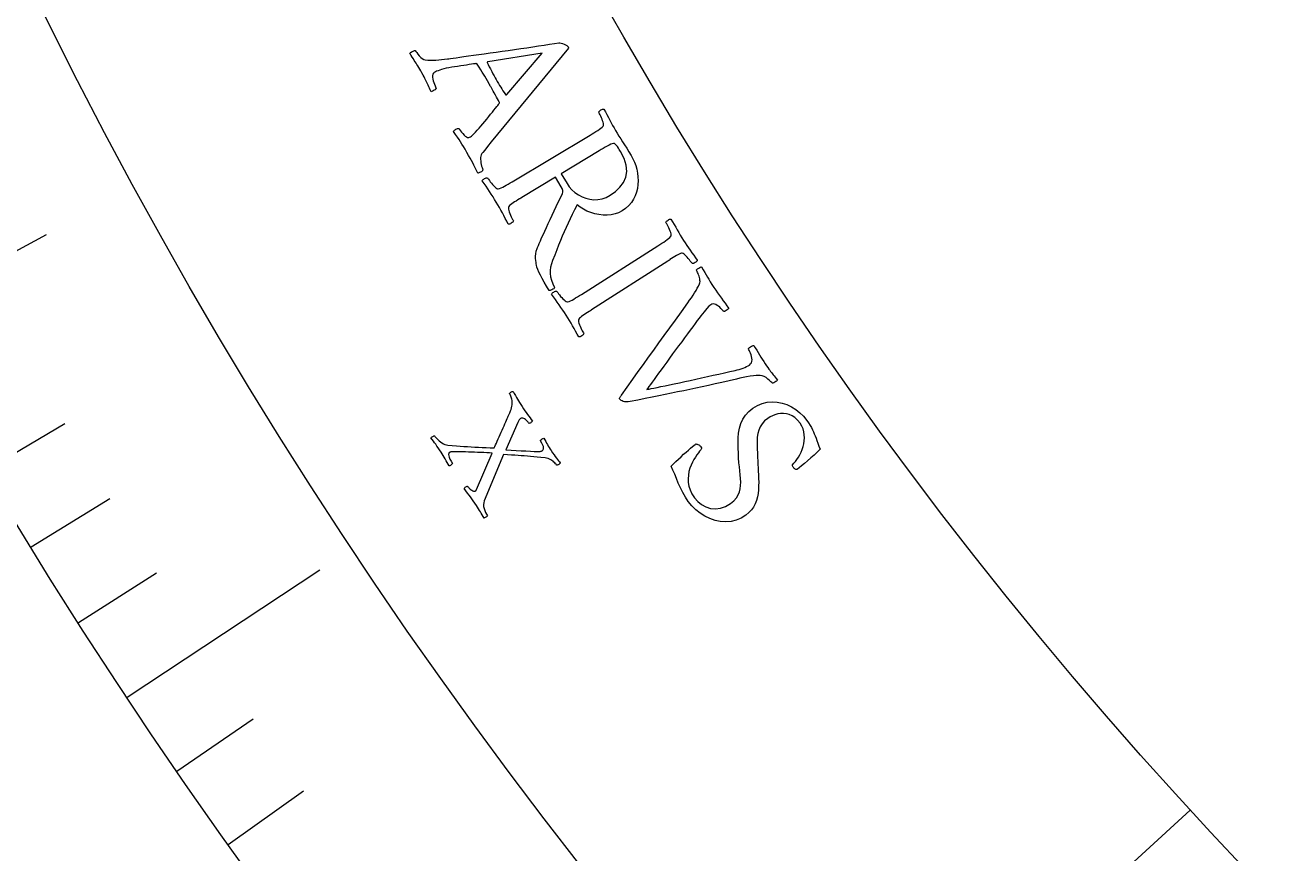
# Model space of a CAD drawing. Header units: millimetres. Extents: x -76 to 76, y -76 to 86.
# Drawn here: x -51.59 to -36.86, y -35.19 to -25.39 of the extents above; entities that cross this region are included whole.
import ezdxf

# ---------------------------------------------------------------- set-up
doc = ezdxf.new("R2010")
doc.units = ezdxf.units.MM
for name, color, linetype in [('CUT_OUTER', 1, 'Continuous'), ('ENGRAVE', 7, 'Continuous'), ('ENGRAVE_FINE', 8, 'Continuous'), ('TEXT', 5, 'Continuous')]:
    doc.layers.add(name, color=color, linetype=linetype)

msp = doc.modelspace()

# ---------------------------------------------------------------- linework, layer by layer
at = {"layer": 'CUT_OUTER'}
msp.add_arc((0.0001, -0.0001), 75.9999, 179.913117, 0.0001, dxfattribs=at)
at = {"layer": 'ENGRAVE'}
for points in [[(-53.0995, -28.8275), (-51.3362, -27.8702)], [(-50.3827, -33.3491), (-48.1012, -31.8389)], [(-44.518, -40.8501), (-37.7983, -34.684)]]:
    msp.add_lwpolyline(points, dxfattribs=at)
for radius in [74.48, 74.48, 72.485, 68.78, 68.78, 65.854, 60.42, 60.42, 57.228, 51.3, 51.3]:
    msp.add_circle((0, 0), radius, dxfattribs=at)
at = {"layer": 'ENGRAVE_FINE'}
for points in [[(-52.0611, -30.663), (-51.1181, -30.1076)], [(-51.5176, -31.5677), (-50.5844, -30.9959)], [(-50.9581, -32.4631), (-50.035, -31.8751)], [(-49.7916, -34.2253), (-48.8897, -33.6054)], [(-49.185, -35.0915), (-48.2941, -34.4559)]]:
    msp.add_lwpolyline(points, dxfattribs=at)
at = {"layer": 'TEXT'}
for points in [[(-46.5897, -25.7925), (-46.5855, -25.7919), (-46.5729, -25.7902), (-46.552, -25.7874), (-46.5226, -25.7834), (-46.4862, -25.7783), (-46.4437, -25.7724), (-46.3954, -25.7655), (-46.3411, -25.7577), (-46.2822, -25.7492), (-46.2199, -25.7405), (-46.1543, -25.7315), (-46.0853, -25.7223), (-46.0142, -25.7127), (-45.9422, -25.7026), (-45.8693, -25.6922), (-45.7955, -25.6814), (-45.722, -25.6705), (-45.6501, -25.6599), (-45.5796, -25.6494), (-45.5107, -25.6392), (-45.4445, -25.6294), (-45.3825, -25.6202), (-45.3245, -25.6117), (-45.2706, -25.6037), (-45.2581, -25.6042), (-45.2436, -25.6069), (-45.2271, -25.612), (-45.2085, -25.6193), (-45.1908, -25.6276), (-45.177, -25.6358), (-45.1669, -25.6437), (-45.1607, -25.6515), (-45.1596, -25.6535), (-45.1589, -25.6552), (-45.1586, -25.6565), (-45.1587, -25.6576), (-45.1589, -25.6587), (-45.159, -25.6603), (-45.159, -25.6624), (-45.1589, -25.6649), (-46.0711, -26.7744), (-46.1157, -26.8296), (-46.1488, -26.8712), (-46.1706, -26.899), (-46.181, -26.9131), (-46.1888, -26.9269), (-46.1942, -26.9429), (-46.1972, -26.9611), (-46.1978, -26.9814), (-46.1966, -27.0025), (-46.1941, -27.0228), (-46.1904, -27.0424), (-46.1854, -27.0613), (-46.1801, -27.078), (-46.1756, -27.0913), (-46.1719, -27.101), (-46.1689, -27.1072), (-46.173, -27.1147), (-46.1794, -27.1217), (-46.1882, -27.1282), (-46.1993, -27.1341), (-46.2105, -27.1392), (-46.2192, -27.1428), (-46.2256, -27.1451), (-46.2297, -27.146), (-46.2461, -27.113), (-46.2617, -27.0819), (-46.2763, -27.0525), (-46.2902, -27.0248), (-46.3045, -26.9969), (-46.3207, -26.9667), (-46.3388, -26.9342), (-46.3587, -26.8994), (-46.3801, -26.863), (-46.4, -26.83), (-46.4185, -26.8004), (-46.4355, -26.7744), (-46.4528, -26.7484), (-46.472, -26.7193), (-46.4932, -26.687), (-46.5165, -26.6516), (-46.5134, -26.6447), (-46.5079, -26.6381), (-46.5, -26.6318), (-46.4897, -26.6258), (-46.4788, -26.6209), (-46.4689, -26.618), (-46.4602, -26.617), (-46.4526, -26.618), (-46.4455, -26.6293), (-46.4358, -26.6428), (-46.4235, -26.6585), (-46.4087, -26.6765), (-46.3931, -26.6938), (-46.3788, -26.7072), (-46.3657, -26.7169), (-46.3538, -26.7228), (-46.3463, -26.7236), (-46.3377, -26.7224), (-46.3281, -26.7191), (-46.3174, -26.7137), (-46.3062, -26.706), (-46.2925, -26.6945), (-46.2764, -26.6791), (-46.2578, -26.6599), (-46.2375, -26.6379), (-46.2163, -26.614), (-46.1941, -26.5883), (-46.1709, -26.5607), (-46.1474, -26.5323), (-46.1243, -26.5042), (-46.1017, -26.4763), (-46.0794, -26.4487), (-46.0583, -26.4224), (-46.0392, -26.3985), (-46.022, -26.3771), (-46.0067, -26.3581), (-45.9942, -26.3425), (-45.9853, -26.3314), (-45.9799, -26.3247), (-45.9782, -26.3225), (-45.978, -26.322), (-45.9777, -26.3207), (-45.9771, -26.3185), (-45.9762, -26.3155), (-45.9756, -26.3121), (-45.9754, -26.3091), (-45.9759, -26.3064), (-45.9769, -26.304), (-45.986, -26.2857), (-45.9965, -26.2657), (-46.0084, -26.2439), (-46.0217, -26.2202), (-46.0355, -26.1961), (-46.0487, -26.1728), (-46.0615, -26.1504), (-46.0737, -26.1288), (-46.0769, -26.1232), (-46.0801, -26.1176), (-46.0832, -26.112), (-46.0864, -26.1064), (-46.0895, -26.101), (-46.0924, -26.0958), (-46.0952, -26.0909), (-46.0978, -26.0863), (-46.1161, -26.0541), (-46.1331, -26.0245), (-46.1488, -25.9974), (-46.1632, -25.973), (-46.1781, -25.9482), (-46.1953, -25.9204), (-46.2148, -25.8894), (-46.2366, -25.8552), (-46.2375, -25.8541), (-46.239, -25.8529), (-46.2411, -25.8517), (-46.2438, -25.8504), (-46.2463, -25.8492), (-46.2482, -25.8484), (-46.2493, -25.8479), (-46.2496, -25.8478), (-46.253, -25.8483), (-46.2632, -25.8499), (-46.2802, -25.8525), (-46.304, -25.8561), (-46.3324, -25.8604), (-46.3635, -25.865), (-46.3971, -25.8699), (-46.4333, -25.8752), (-46.4701, -25.8807), (-46.5056, -25.8863), (-46.5397, -25.8921), (-46.5724, -25.898), (-46.6045, -25.9038), (-46.6334, -25.9101), (-46.659, -25.917), (-46.6813, -25.9245), (-46.7008, -25.9321), (-46.718, -25.9393), (-46.7328, -25.9462), (-46.7452, -25.9526), (-46.7557, -25.9613), (-46.7626, -25.9737), (-46.7657, -25.9898), (-46.7651, -26.0096), (-46.7619, -26.031), (-46.7573, -26.052), (-46.7513, -26.0726), (-46.7438, -26.0928), (-46.7363, -26.1108), (-46.7302, -26.1249), (-46.7256, -26.1352), (-46.7223, -26.1417), (-46.7246, -26.1457), (-46.7294, -26.1508), (-46.7367, -26.157), (-46.7466, -26.1642), (-46.7572, -26.1711), (-46.7668, -26.1762), (-46.7753, -26.1797), (-46.7827, -26.1814), (-46.7932, -26.16), (-46.8028, -26.1402), (-46.8115, -26.1219), (-46.8194, -26.1052), (-46.8268, -26.0893), (-46.8342, -26.0733), (-46.8416, -26.0574), (-46.849, -26.0414), (-46.8572, -26.0243), (-46.867, -26.005), (-46.8784, -25.9834), (-46.8915, -25.9596), (-46.9049, -25.9356), (-46.9175, -25.9138), (-46.9292, -25.8942), (-46.9402, -25.8767), (-46.9507, -25.8602), (-46.9612, -25.8438), (-46.9718, -25.8273), (-46.9823, -25.8109), (-46.9934, -25.7933), (-47.0058, -25.7734), (-47.0194, -25.7513), (-47.0342, -25.7268), (-47.0319, -25.7229), (-47.0268, -25.7183), (-47.019, -25.7129), (-47.0085, -25.7068), (-46.9973, -25.701), (-46.9873, -25.6967), (-46.9785, -25.6937), (-46.971, -25.6922), (-46.9638, -25.7039), (-46.9534, -25.7184), (-46.9397, -25.7358), (-46.9228, -25.756), (-46.9047, -25.7752), (-46.8872, -25.7894), (-46.8705, -25.7986), (-46.8545, -25.8028), (-46.8234, -25.807), (-46.7918, -25.8093), (-46.7596, -25.8095), (-46.7268, -25.8078), (-46.6935, -25.8048), (-46.6595, -25.8012), (-46.6249, -25.7971), (-46.5897, -25.7925)], [(-45.4685, -25.7244), (-46.1135, -25.8275), (-46.1138, -25.8277), (-46.1145, -25.8284), (-46.1157, -25.8295), (-46.1174, -25.8311), (-46.119, -25.8328), (-46.12, -25.8344), (-46.1203, -25.8358), (-46.12, -25.837), (-46.1086, -25.8598), (-46.0958, -25.8847), (-46.0817, -25.9116), (-46.0663, -25.9405), (-46.0509, -25.9689), (-46.0371, -25.9942), (-46.0247, -26.0166), (-46.0139, -26.0359), (-45.9996, -26.0609), (-45.9857, -26.0844), (-45.9722, -26.1065), (-45.9592, -26.1271), (-45.9461, -26.1476), (-45.9324, -26.169), (-45.9182, -26.1914), (-45.9034, -26.2147), (-45.9019, -26.2165), (-45.8999, -26.2175), (-45.8975, -26.2177), (-45.8946, -26.2171), (-45.8919, -26.2162), (-45.8899, -26.2155), (-45.8888, -26.2151), (-45.8884, -26.215)], [(-44.4142, -26.9381), (-44.394, -26.9748), (-44.3765, -27.0138), (-44.3616, -27.0552), (-44.3494, -27.099), (-44.3403, -27.1441), (-44.3348, -27.1894), (-44.3329, -27.2349), (-44.3347, -27.2807), (-44.3405, -27.3259), (-44.3512, -27.3698), (-44.3666, -27.4124), (-44.3867, -27.4537), (-44.4121, -27.4929), (-44.4434, -27.529), (-44.4805, -27.5621), (-44.5235, -27.5921), (-44.5632, -27.613), (-44.6056, -27.6284), (-44.6507, -27.638), (-44.6985, -27.6421), (-44.7475, -27.6411), (-44.7962, -27.6358), (-44.8445, -27.6261), (-44.8925, -27.6119), (-44.9386, -27.5941), (-44.9813, -27.5731), (-45.0205, -27.5491), (-45.0563, -27.522), (-45.0854, -27.5784), (-45.1128, -27.6331), (-45.1386, -27.6861), (-45.1628, -27.7375), (-45.1859, -27.7883), (-45.2085, -27.8395), (-45.2305, -27.8913), (-45.2521, -27.9435), (-45.2738, -27.9975), (-45.2966, -28.0545), (-45.3203, -28.1144), (-45.345, -28.1773), (-45.359, -28.2187), (-45.3686, -28.2587), (-45.3738, -28.2972), (-45.3745, -28.3344), (-45.3701, -28.3721), (-45.36, -28.4122), (-45.3442, -28.4546), (-45.3227, -28.4994), (-45.3258, -28.5063), (-45.3318, -28.5128), (-45.3408, -28.5188), (-45.3526, -28.5244), (-45.3647, -28.5291), (-45.3741, -28.5325), (-45.3809, -28.5347), (-45.3851, -28.5356), (-45.4171, -28.4836), (-45.4452, -28.4356), (-45.4694, -28.3915), (-45.4898, -28.3513), (-45.5066, -28.3154), (-45.5199, -28.2841), (-45.5299, -28.2573), (-45.5364, -28.235), (-45.5389, -28.2198), (-45.5415, -28.2016), (-45.5443, -28.1804), (-45.5472, -28.1563), (-45.5483, -28.1297), (-45.5454, -28.1011), (-45.5387, -28.0705), (-45.5281, -28.0379), (-45.5222, -28.0232), (-45.5139, -28.0033), (-45.5031, -27.978), (-45.49, -27.9475), (-45.4747, -27.9127), (-45.4577, -27.8746), (-45.4389, -27.8332), (-45.4184, -27.7885), (-45.3966, -27.7413), (-45.374, -27.6926), (-45.3506, -27.6424), (-45.3265, -27.5906), (-45.302, -27.5385), (-45.2776, -27.4872), (-45.2531, -27.4367), (-45.2287, -27.3871), (-45.2236, -27.3694), (-45.2242, -27.3499), (-45.2303, -27.3286), (-45.242, -27.3054), (-45.3094, -27.1935), (-45.7111, -27.4346), (-45.7144, -27.4366), (-45.7177, -27.4386), (-45.721, -27.4405), (-45.7243, -27.4425), (-45.7276, -27.4445), (-45.731, -27.4465), (-45.7343, -27.4485), (-45.7376, -27.4505), (-45.758, -27.4628), (-45.7774, -27.4748), (-45.7958, -27.4862), (-45.8131, -27.4973), (-45.8289, -27.508), (-45.8427, -27.5185), (-45.8547, -27.5288), (-45.8647, -27.5389), (-45.8677, -27.546), (-45.8685, -27.5563), (-45.867, -27.5697), (-45.8632, -27.5863), (-45.8577, -27.6046), (-45.8512, -27.623), (-45.8437, -27.6416), (-45.8351, -27.6603), (-45.8267, -27.6776), (-45.8195, -27.6918), (-45.8136, -27.703), (-45.8089, -27.7111), (-45.8124, -27.7173), (-45.8178, -27.7237), (-45.8254, -27.7305), (-45.8351, -27.7376), (-45.8453, -27.7437), (-45.8546, -27.7475), (-45.8631, -27.7491), (-45.8706, -27.7485), (-45.8884, -27.7142), (-45.9059, -27.6806), (-45.9231, -27.6479), (-45.94, -27.6159), (-45.9571, -27.5842), (-45.9748, -27.5523), (-45.9931, -27.5203), (-46.0121, -27.488), (-46.0311, -27.4568), (-46.0505, -27.4255), (-46.0706, -27.3942), (-46.0912, -27.3628), (-46.1122, -27.3313), (-46.1335, -27.2996), (-46.1551, -27.2677), (-46.177, -27.2355), (-46.174, -27.2286), (-46.1686, -27.2219), (-46.1608, -27.2155), (-46.1506, -27.2094), (-46.1398, -27.2042), (-46.1302, -27.2008), (-46.122, -27.199), (-46.1149, -27.1989), (-46.1099, -27.2069), (-46.1029, -27.2174), (-46.0938, -27.2305), (-46.0826, -27.2461), (-46.0701, -27.2625), (-46.0572, -27.2782), (-46.0439, -27.293), (-46.0301, -27.3069), (-46.017, -27.3185), (-46.0059, -27.3262), (-45.9968, -27.3299), (-45.9896, -27.3297), (-45.973, -27.3252), (-45.9551, -27.3185), (-45.9358, -27.3098), (-45.9151, -27.2989), (-45.8934, -27.2866), (-45.8709, -27.2738), (-45.8477, -27.2602), (-45.8237, -27.2461), (-44.9023, -26.6953), (-44.8784, -26.681), (-44.8552, -26.6669), (-44.8328, -26.6531), (-44.8112, -26.6396), (-44.7912, -26.6264), (-44.7739, -26.6135), (-44.7593, -26.6008), (-44.7473, -26.5884), (-44.7428, -26.5818), (-44.7413, -26.572), (-44.7428, -26.5591), (-44.7473, -26.543), (-44.7536, -26.5253), (-44.7604, -26.5076), (-44.7679, -26.4898), (-44.7758, -26.472), (-44.7836, -26.4556), (-44.7902, -26.4421), (-44.7957, -26.4313), (-44.8001, -26.4234), (-44.7965, -26.4174), (-44.7909, -26.411), (-44.7832, -26.4044), (-44.7735, -26.3975), (-44.7632, -26.3915), (-44.7539, -26.3877), (-44.7455, -26.3862), (-44.738, -26.3868), (-44.7201, -26.4198), (-44.7026, -26.4524), (-44.6854, -26.4848), (-44.6685, -26.5168), (-44.6517, -26.5484), (-44.6345, -26.5796), (-44.617, -26.6105), (-44.5991, -26.6409), (-44.5799, -26.6728), (-44.5596, -26.7057), (-44.5383, -26.7396), (-44.516, -26.7746), (-44.4925, -26.8114), (-44.4677, -26.8509), (-44.4417, -26.8931), (-44.4142, -26.9381)], [(-44.6645, -27.4076), (-44.6003, -27.3618), (-44.5481, -27.3106), (-44.5079, -27.254), (-44.4797, -27.1919), (-44.4668, -27.1244), (-44.4727, -27.0513), (-44.4974, -26.9726), (-44.5408, -26.888), (-44.5476, -26.8771), (-44.5562, -26.8638), (-44.5666, -26.8481), (-44.5788, -26.83), (-44.5915, -26.8133), (-44.6033, -26.8017), (-44.6143, -26.7953), (-44.6244, -26.7941), (-44.6383, -26.7973), (-44.6552, -26.8034), (-44.6749, -26.8126), (-44.6975, -26.8248), (-44.7216, -26.8386), (-44.7458, -26.8526), (-44.77, -26.8669), (-44.7942, -26.8813), (-45.2432, -27.1537), (-45.1746, -27.2677), (-45.1474, -27.3073), (-45.1159, -27.343), (-45.0801, -27.3749), (-45.0401, -27.4028), (-44.997, -27.4258), (-44.9522, -27.4431), (-44.9056, -27.4545), (-44.8573, -27.4601), (-44.8083, -27.4589), (-44.7599, -27.4497), (-44.7119, -27.4326), (-44.6645, -27.4076)], [(-43.7963, -27.941), (-43.7766, -27.9715), (-43.7567, -28.0012), (-43.7367, -28.0303), (-43.7164, -28.0587), (-43.6959, -28.0872), (-43.6752, -28.1164), (-43.6541, -28.1463), (-43.6327, -28.1769), (-43.6355, -28.1839), (-43.6406, -28.1907), (-43.6482, -28.1974), (-43.6582, -28.2039), (-43.6687, -28.2095), (-43.6781, -28.2134), (-43.6862, -28.2156), (-43.6932, -28.2161), (-43.6984, -28.2085), (-43.7056, -28.1986), (-43.715, -28.1863), (-43.7265, -28.1715), (-43.7391, -28.156), (-43.7517, -28.1413), (-43.7644, -28.1274), (-43.7772, -28.1142), (-43.7893, -28.1033), (-43.8003, -28.0961), (-43.81, -28.0926), (-43.8185, -28.0928), (-43.8319, -28.0974), (-43.8466, -28.1037), (-43.8625, -28.1117), (-43.8796, -28.1214), (-43.8976, -28.1324), (-43.9164, -28.1439), (-43.9359, -28.1561), (-43.9561, -28.169), (-43.9594, -28.1711), (-43.9626, -28.1732), (-43.9659, -28.1752), (-43.9691, -28.1773), (-43.9724, -28.1794), (-43.9756, -28.1815), (-43.9789, -28.1836), (-43.9821, -28.1857), (-44.8859, -28.7648), (-44.8892, -28.7669), (-44.8924, -28.769), (-44.8957, -28.7711), (-44.8989, -28.7732), (-44.9022, -28.7753), (-44.9054, -28.7773), (-44.9087, -28.7794), (-44.9119, -28.7815), (-44.932, -28.7945), (-44.951, -28.807), (-44.969, -28.819), (-44.986, -28.8305), (-45.0015, -28.8417), (-45.015, -28.8526), (-45.0267, -28.8632), (-45.0364, -28.8736), (-45.0392, -28.8808), (-45.0396, -28.8911), (-45.0377, -28.9045), (-45.0334, -28.921), (-45.0275, -28.9391), (-45.0204, -28.9573), (-45.0124, -28.9757), (-45.0033, -28.9941), (-44.9943, -29.0111), (-44.9867, -29.0251), (-44.9805, -29.0361), (-44.9756, -29.0442), (-44.9788, -29.0504), (-44.9841, -29.057), (-44.9915, -29.064), (-45.0009, -29.0713), (-45.011, -29.0777), (-45.0202, -29.0819), (-45.0286, -29.0837), (-45.0361, -29.0833), (-45.0549, -29.0495), (-45.0734, -29.0165), (-45.0916, -28.9843), (-45.1094, -28.9528), (-45.1274, -28.9216), (-45.146, -28.8903), (-45.1653, -28.8588), (-45.1852, -28.8271), (-45.2051, -28.7965), (-45.2255, -28.7658), (-45.2464, -28.735), (-45.2679, -28.7043), (-45.2899, -28.6734), (-45.3121, -28.6423), (-45.3346, -28.611), (-45.3574, -28.5795), (-45.3547, -28.5725), (-45.3494, -28.5657), (-45.3418, -28.5591), (-45.3318, -28.5526), (-45.3212, -28.5472), (-45.3117, -28.5435), (-45.3035, -28.5414), (-45.2965, -28.5411), (-45.2912, -28.5489), (-45.2839, -28.5593), (-45.2744, -28.5721), (-45.2627, -28.5873), (-45.2498, -28.6034), (-45.2365, -28.6187), (-45.2227, -28.6331), (-45.2085, -28.6466), (-45.1951, -28.6578), (-45.1838, -28.6651), (-45.1746, -28.6686), (-45.1674, -28.6681), (-45.1509, -28.6632), (-45.1332, -28.656), (-45.1141, -28.6467), (-45.0938, -28.6352), (-45.0724, -28.6223), (-45.0503, -28.6088), (-45.0275, -28.5946), (-45.004, -28.5797), (-44.0978, -28.0043), (-44.0743, -27.9892), (-44.0516, -27.9745), (-44.0296, -27.9601), (-44.0083, -27.9459), (-43.9888, -27.9321), (-43.9719, -27.9187), (-43.9576, -27.9056), (-43.946, -27.8929), (-43.9417, -27.8861), (-43.9405, -27.8763), (-43.9424, -27.8634), (-43.9473, -27.8475), (-43.9542, -27.8299), (-43.9617, -27.8122), (-43.9698, -27.7943), (-43.9786, -27.7763), (-43.9871, -27.7597), (-43.9944, -27.746), (-44.0003, -27.7352), (-44.005, -27.7273), (-44.0016, -27.7212), (-43.9962, -27.7147), (-43.9887, -27.7079), (-43.9792, -27.7007), (-43.9691, -27.6944), (-43.9598, -27.6903), (-43.9515, -27.6885), (-43.944, -27.6889), (-43.9251, -27.7215), (-43.9065, -27.7538), (-43.8881, -27.7859), (-43.8701, -27.8179), (-43.852, -27.8495), (-43.8337, -27.8805), (-43.8152, -27.9111), (-43.7963, -27.941)], [(-43.4367, -28.4969), (-43.4146, -28.5302), (-43.3924, -28.5626), (-43.3701, -28.5943), (-43.3477, -28.6251), (-43.3254, -28.6555), (-43.3034, -28.6856), (-43.2817, -28.7156), (-43.2603, -28.7454), (-43.2644, -28.7507), (-43.271, -28.7566), (-43.28, -28.7633), (-43.2914, -28.7706), (-43.3029, -28.777), (-43.312, -28.7809), (-43.3188, -28.7822), (-43.3231, -28.7811), (-43.3272, -28.7757), (-43.3337, -28.768), (-43.3427, -28.7581), (-43.3543, -28.7458), (-43.3675, -28.7329), (-43.3814, -28.7211), (-43.3962, -28.7104), (-43.4119, -28.7008), (-43.4278, -28.6941), (-43.4434, -28.6921), (-43.4588, -28.6949), (-43.474, -28.7025), (-43.4942, -28.7192), (-43.5203, -28.7467), (-43.5525, -28.785), (-43.5906, -28.8341), (-43.6101, -28.8602), (-43.6325, -28.8903), (-43.6578, -28.9245), (-43.6861, -28.9627), (-43.7165, -29.004), (-43.7485, -29.0473), (-43.7821, -29.0926), (-43.8172, -29.1399), (-43.853, -29.1883), (-43.8887, -29.2369), (-43.9242, -29.2857), (-43.9597, -29.3346), (-43.9944, -29.3826), (-44.0277, -29.4286), (-44.0596, -29.4725), (-44.0902, -29.5145), (-44.1188, -29.5535), (-44.1446, -29.5888), (-44.1677, -29.6204), (-44.1881, -29.6482), (-44.2049, -29.6712), (-44.2173, -29.6884), (-44.2253, -29.6997), (-44.2289, -29.7052), (-44.2194, -29.7036), (-44.2022, -29.7004), (-44.1774, -29.6956), (-44.145, -29.6892), (-44.1064, -29.6814), (-44.0629, -29.6724), (-44.0146, -29.6622), (-43.9614, -29.6508), (-43.9043, -29.6386), (-43.8444, -29.6257), (-43.7816, -29.6121), (-43.716, -29.5979), (-43.6486, -29.5833), (-43.5808, -29.5685), (-43.5126, -29.5534), (-43.4439, -29.5382), (-43.3759, -29.5231), (-43.3101, -29.5083), (-43.2463, -29.4939), (-43.1846, -29.4799), (-43.1614, -29.4744), (-43.1381, -29.4681), (-43.1146, -29.4608), (-43.0909, -29.4527), (-43.0684, -29.444), (-43.0484, -29.4351), (-43.0308, -29.426), (-43.0158, -29.4166), (-43.0011, -29.404), (-42.9908, -29.3893), (-42.9852, -29.3725), (-42.984, -29.3536), (-42.9859, -29.334), (-42.9896, -29.3147), (-42.9948, -29.2958), (-43.0018, -29.2773), (-43.0092, -29.2605), (-43.0156, -29.2467), (-43.0212, -29.2359), (-43.0259, -29.2281), (-43.025, -29.2222), (-43.0208, -29.2155), (-43.0134, -29.2082), (-43.0028, -29.2003), (-42.9912, -29.1931), (-42.9809, -29.1884), (-42.9719, -29.1861), (-42.9641, -29.1862), (-42.9464, -29.2146), (-42.9294, -29.2424), (-42.913, -29.2695), (-42.8972, -29.2959), (-42.8813, -29.3222), (-42.8644, -29.3489), (-42.8466, -29.3762), (-42.8279, -29.404), (-42.8122, -29.4266), (-42.7982, -29.4466), (-42.7857, -29.4641), (-42.7747, -29.479), (-42.7645, -29.4925), (-42.7543, -29.5058), (-42.744, -29.5188), (-42.7337, -29.5317), (-42.7228, -29.5452), (-42.7108, -29.5602), (-42.6977, -29.5768), (-42.6836, -29.595), (-42.6877, -29.6003), (-42.6945, -29.6064), (-42.7039, -29.6131), (-42.716, -29.6205), (-42.7279, -29.627), (-42.7368, -29.6311), (-42.7428, -29.6327), (-42.7457, -29.6319), (-42.752, -29.6241), (-42.7625, -29.6133), (-42.7771, -29.5993), (-42.7957, -29.5822), (-42.817, -29.5656), (-42.8394, -29.553), (-42.8629, -29.5444), (-42.8875, -29.5398), (-42.9078, -29.5389), (-42.9344, -29.5403), (-42.9675, -29.544), (-43.0071, -29.55), (-43.0491, -29.5574), (-43.09, -29.5651), (-43.1295, -29.5733), (-43.1678, -29.582), (-43.2564, -29.602), (-43.3414, -29.6212), (-43.4226, -29.6394), (-43.5002, -29.6567), (-43.5753, -29.6733), (-43.6492, -29.6894), (-43.7219, -29.705), (-43.7934, -29.72), (-43.8649, -29.7349), (-43.9378, -29.7501), (-44.0121, -29.7655), (-44.0877, -29.7811), (-44.1662, -29.7972), (-44.249, -29.8136), (-44.3361, -29.8306), (-44.4276, -29.848), (-44.4522, -29.8517), (-44.4739, -29.8529), (-44.4926, -29.8515), (-44.5085, -29.8476), (-44.5219, -29.8416), (-44.5336, -29.8343), (-44.5435, -29.8256), (-44.5516, -29.8155), (-44.5528, -29.8118), (-44.5521, -29.8072), (-44.5495, -29.8018), (-44.5449, -29.7954), (-44.5399, -29.7889), (-44.5358, -29.783), (-44.5326, -29.7778), (-44.5304, -29.7732), (-44.4622, -29.677), (-44.3961, -29.5843), (-44.3322, -29.4949), (-44.2705, -29.4089), (-44.2096, -29.3242), (-44.148, -29.239), (-44.0859, -29.1531), (-44.0232, -29.0666), (-43.9587, -28.9775), (-43.891, -28.8836), (-43.8203, -28.7851), (-43.7464, -28.6819), (-43.7236, -28.6503), (-43.7023, -28.62), (-43.6825, -28.5909), (-43.6642, -28.563), (-43.6475, -28.5357), (-43.6322, -28.5085), (-43.6184, -28.4813), (-43.6062, -28.4542), (-43.6021, -28.4425), (-43.6002, -28.4292), (-43.6005, -28.4143), (-43.6029, -28.3979), (-43.6068, -28.3809), (-43.6115, -28.3647), (-43.6168, -28.3491), (-43.6229, -28.3341), (-43.629, -28.3206), (-43.6346, -28.3091), (-43.6395, -28.2996), (-43.6439, -28.2922), (-43.6427, -28.2901), (-43.6377, -28.2859), (-43.6288, -28.2796), (-43.6161, -28.2712), (-43.6032, -28.263), (-43.5934, -28.2572), (-43.5868, -28.2539), (-43.5834, -28.253), (-43.5623, -28.2881), (-43.5432, -28.3203), (-43.5262, -28.3495), (-43.5113, -28.3758), (-43.4963, -28.4019), (-43.4788, -28.4308), (-43.459, -28.4625), (-43.4367, -28.4969)], [(-45.7055, -29.9083), (-45.6891, -29.9331), (-45.673, -29.9568), (-45.6574, -29.9791), (-45.6422, -30.0003), (-45.6272, -30.0207), (-45.6125, -30.041), (-45.598, -30.0612), (-45.5837, -30.0813), (-45.5864, -30.0848), (-45.5909, -30.089), (-45.597, -30.0938), (-45.6047, -30.0992), (-45.6125, -30.1038), (-45.6185, -30.1063), (-45.6229, -30.1067), (-45.6256, -30.1049), (-45.6295, -30.0995), (-45.6347, -30.0931), (-45.6411, -30.0858), (-45.6488, -30.0776), (-45.6573, -30.0693), (-45.6664, -30.0618), (-45.6759, -30.0551), (-45.6859, -30.0493), (-45.696, -30.0453), (-45.7059, -30.0442), (-45.7156, -30.046), (-45.725, -30.0507), (-45.7329, -30.0573), (-45.7405, -30.0669), (-45.7481, -30.0795), (-45.7554, -30.095), (-45.8987, -30.4199), (-45.8367, -30.4233), (-45.7764, -30.4267), (-45.7178, -30.4301), (-45.6609, -30.4336), (-45.6083, -30.4366), (-45.5624, -30.4383), (-45.5232, -30.4389), (-45.4906, -30.4383), (-45.4858, -30.4378), (-45.4813, -30.4369), (-45.477, -30.4355), (-45.4731, -30.4337), (-45.4697, -30.4318), (-45.467, -30.4304), (-45.4651, -30.4293), (-45.464, -30.4287), (-45.4596, -30.4241), (-45.4562, -30.4173), (-45.4538, -30.4081), (-45.4525, -30.3965), (-45.4543, -30.3817), (-45.461, -30.363), (-45.4728, -30.3401), (-45.4895, -30.3133), (-45.4891, -30.3103), (-45.4866, -30.3065), (-45.4818, -30.3019), (-45.475, -30.2965), (-45.4674, -30.2912), (-45.4607, -30.2872), (-45.4549, -30.2844), (-45.45, -30.2829), (-45.4381, -30.3036), (-45.427, -30.3232), (-45.4165, -30.3415), (-45.4066, -30.3587), (-45.3967, -30.3755), (-45.386, -30.393), (-45.3745, -30.411), (-45.3621, -30.4297), (-45.3448, -30.4552), (-45.3284, -30.4784), (-45.3131, -30.4992), (-45.2989, -30.5176), (-45.2858, -30.5342), (-45.2739, -30.5493), (-45.2633, -30.5629), (-45.2539, -30.5751), (-45.2565, -30.5786), (-45.2602, -30.5826), (-45.2652, -30.5871), (-45.2715, -30.592), (-45.2782, -30.5964), (-45.2847, -30.5992), (-45.291, -30.6004), (-45.2971, -30.6001), (-45.2999, -30.5964), (-45.3045, -30.5911), (-45.3109, -30.584), (-45.3191, -30.5751), (-45.3289, -30.5656), (-45.3402, -30.5562), (-45.3528, -30.547), (-45.3669, -30.5379), (-45.3823, -30.5298), (-45.3987, -30.5233), (-45.4163, -30.5185), (-45.4349, -30.5152), (-45.4828, -30.5108), (-45.5275, -30.5066), (-45.5689, -30.5026), (-45.6071, -30.4988), (-45.6436, -30.4953), (-45.6801, -30.4922), (-45.7167, -30.4894), (-45.7532, -30.487), (-45.7915, -30.4847), (-45.8331, -30.4823), (-45.8782, -30.4799), (-45.9266, -30.4773), (-46.1547, -31.0256), (-46.161, -31.0463), (-46.1633, -31.0683), (-46.1616, -31.0914), (-46.156, -31.1159), (-46.1479, -31.1399), (-46.1389, -31.162), (-46.1288, -31.1821), (-46.1177, -31.2003), (-46.1199, -31.2044), (-46.1238, -31.2088), (-46.1293, -31.2134), (-46.1366, -31.2183), (-46.1439, -31.2226), (-46.1496, -31.2258), (-46.1538, -31.2278), (-46.1565, -31.2286), (-46.1687, -31.2077), (-46.1799, -31.1882), (-46.1903, -31.1702), (-46.1998, -31.1537), (-46.2096, -31.1373), (-46.2207, -31.1194), (-46.2331, -31.1), (-46.2469, -31.0793), (-46.2661, -31.0509), (-46.2843, -31.0246), (-46.3015, -31.0004), (-46.3177, -30.9782), (-46.3341, -30.9561), (-46.3518, -30.9322), (-46.3708, -30.9065), (-46.3912, -30.8789), (-46.3893, -30.874), (-46.3855, -30.8689), (-46.3798, -30.8635), (-46.3722, -30.8579), (-46.3644, -30.8533), (-46.3584, -30.8508), (-46.3539, -30.8505), (-46.3512, -30.8523), (-46.3476, -30.8571), (-46.3426, -30.8628), (-46.3362, -30.8696), (-46.3283, -30.8774), (-46.3195, -30.8853), (-46.3102, -30.8925), (-46.3005, -30.8991), (-46.2903, -30.9049), (-46.2804, -30.9092), (-46.2715, -30.911), (-46.2636, -30.9104), (-46.2567, -30.9073), (-46.2552, -30.9062), (-46.2537, -30.9045), (-46.252, -30.9025), (-46.2503, -30.9), (-46.2487, -30.8973), (-46.2474, -30.8946), (-46.2464, -30.8921), (-46.2458, -30.8897), (-46.0586, -30.4582), (-46.0906, -30.4563), (-46.1241, -30.4545), (-46.1591, -30.4529), (-46.1958, -30.4513), (-46.2331, -30.4499), (-46.2699, -30.4485), (-46.3062, -30.4472), (-46.3421, -30.446), (-46.3767, -30.4449), (-46.409, -30.4441), (-46.4391, -30.4437), (-46.4669, -30.4435), (-46.4915, -30.4435), (-46.5119, -30.4437), (-46.5282, -30.4439), (-46.5403, -30.4442), (-46.5424, -30.4445), (-46.545, -30.4448), (-46.5481, -30.4451), (-46.5517, -30.4455), (-46.5555, -30.4462), (-46.5592, -30.4474), (-46.5629, -30.449), (-46.5665, -30.4511), (-46.5719, -30.4568), (-46.5749, -30.4653), (-46.5757, -30.4768), (-46.5742, -30.4911), (-46.5694, -30.5086), (-46.5605, -30.5296), (-46.5474, -30.554), (-46.5301, -30.5818), (-46.5323, -30.586), (-46.5361, -30.5907), (-46.5414, -30.5956), (-46.5483, -30.601), (-46.5553, -30.6058), (-46.5609, -30.6091), (-46.5653, -30.6108), (-46.5683, -30.6111), (-46.5798, -30.5906), (-46.5915, -30.57), (-46.6033, -30.5493), (-46.6154, -30.5284), (-46.6276, -30.5077), (-46.64, -30.4873), (-46.6525, -30.4672), (-46.6652, -30.4476), (-46.6826, -30.4212), (-46.6989, -30.3969), (-46.7143, -30.3749), (-46.7285, -30.3549), (-46.7425, -30.3359), (-46.7567, -30.3166), (-46.7713, -30.297), (-46.7862, -30.2771), (-46.7828, -30.2733), (-46.778, -30.2695), (-46.7719, -30.2657), (-46.7643, -30.2619), (-46.7568, -30.2586), (-46.751, -30.2561), (-46.7467, -30.2546), (-46.744, -30.2539), (-46.7408, -30.2581), (-46.7351, -30.2648), (-46.7268, -30.2742), (-46.7159, -30.2861), (-46.7031, -30.2992), (-46.6888, -30.3122), (-46.6731, -30.325), (-46.6559, -30.3376), (-46.638, -30.3487), (-46.6199, -30.3571), (-46.6018, -30.3627), (-46.5835, -30.3655), (-46.5327, -30.3695), (-46.4842, -30.3731), (-46.438, -30.3764), (-46.394, -30.3793), (-46.3512, -30.382), (-46.3083, -30.3845), (-46.2654, -30.3868), (-46.2225, -30.3889), (-46.1787, -30.391), (-46.1331, -30.3933), (-46.0856, -30.3958), (-46.0364, -30.3984), (-46.0283, -30.381), (-46.0195, -30.3614), (-46.0099, -30.3397), (-45.9995, -30.3158), (-45.9885, -30.2906), (-45.9772, -30.2649), (-45.9656, -30.2387), (-45.9537, -30.2121), (-45.9418, -30.1857), (-45.9303, -30.1601), (-45.9194, -30.1354), (-45.9089, -30.1115), (-45.8991, -30.089), (-45.8902, -30.0687), (-45.8823, -30.0506), (-45.8752, -30.0345), (-45.8694, -30.0214), (-45.8653, -30.0121), (-45.8628, -30.0064), (-45.862, -30.0046), (-45.8516, -29.9818), (-45.8431, -29.9605), (-45.8363, -29.9409), (-45.8314, -29.9228), (-45.8279, -29.9051), (-45.8256, -29.8869), (-45.8245, -29.868), (-45.8245, -29.8485), (-45.8254, -29.8355), (-45.8275, -29.8224), (-45.8307, -29.8091), (-45.8352, -29.7958), (-45.8402, -29.7834), (-45.8449, -29.7726), (-45.8494, -29.7636), (-45.8537, -29.7564), (-45.8542, -29.7532), (-45.8522, -29.7493), (-45.8474, -29.7447), (-45.8401, -29.7395), (-45.832, -29.7347), (-45.8248, -29.7316), (-45.8186, -29.7301), (-45.8134, -29.7302), (-45.7982, -29.7553), (-45.7843, -29.7786), (-45.7716, -29.8001), (-45.7603, -29.8198), (-45.7488, -29.8394), (-45.7359, -29.8607), (-45.7215, -29.8836), (-45.7055, -29.9083)], [(-42.3369, -30.0711), (-42.3157, -30.1018), (-42.2973, -30.1306), (-42.2818, -30.1572), (-42.269, -30.1819), (-42.2579, -30.2058), (-42.2473, -30.2305), (-42.2371, -30.2559), (-42.2274, -30.2821), (-42.2172, -30.3101), (-42.2056, -30.3412), (-42.1925, -30.3753), (-42.178, -30.4125), (-42.2138, -30.4472), (-42.2507, -30.4817), (-42.2887, -30.516), (-42.3278, -30.5502), (-42.3651, -30.582), (-42.3974, -30.6094), (-42.4249, -30.6323), (-42.4474, -30.6506), (-42.4524, -30.654), (-42.4584, -30.6546), (-42.4654, -30.6525), (-42.4735, -30.6475), (-42.4814, -30.6413), (-42.4882, -30.6354), (-42.4937, -30.6298), (-42.498, -30.6245), (-42.5024, -30.6173), (-42.5052, -30.6101), (-42.5064, -30.603), (-42.506, -30.5958), (-42.4886, -30.5786), (-42.4711, -30.5583), (-42.4536, -30.5347), (-42.436, -30.508), (-42.4192, -30.4789), (-42.4044, -30.4483), (-42.3914, -30.4161), (-42.3803, -30.3824), (-42.3718, -30.3478), (-42.3665, -30.3127), (-42.3645, -30.2773), (-42.3656, -30.2415), (-42.3709, -30.2061), (-42.3811, -30.1716), (-42.3962, -30.1382), (-42.4163, -30.1059), (-42.4462, -30.0685), (-42.4774, -30.0387), (-42.5099, -30.0163), (-42.5438, -30.0015), (-42.5783, -29.9928), (-42.6125, -29.9889), (-42.6465, -29.9898), (-42.6802, -29.9956), (-42.7128, -30.0049), (-42.7432, -30.0167), (-42.7716, -30.0308), (-42.798, -30.0474), (-42.8355, -30.0777), (-42.8658, -30.1109), (-42.889, -30.147), (-42.9049, -30.1861), (-42.9155, -30.2276), (-42.9224, -30.2708), (-42.9257, -30.3158), (-42.9254, -30.3625), (-42.9233, -30.4103), (-42.9213, -30.4584), (-42.9195, -30.5069), (-42.9178, -30.5557), (-42.9156, -30.5928), (-42.9133, -30.6317), (-42.9109, -30.6726), (-42.9082, -30.7152), (-42.9062, -30.759), (-42.9055, -30.803), (-42.9062, -30.8472), (-42.9083, -30.8917), (-42.9128, -30.9357), (-42.9209, -30.9782), (-42.9325, -31.0195), (-42.9477, -31.0593), (-42.9672, -31.097), (-42.9918, -31.1317), (-43.0216, -31.1634), (-43.0565, -31.1921), (-43.1129, -31.2271), (-43.1717, -31.252), (-43.2327, -31.2668), (-43.2962, -31.2714), (-43.3601, -31.2671), (-43.4225, -31.2547), (-43.4834, -31.2345), (-43.5429, -31.2063), (-43.5991, -31.1712), (-43.6505, -31.1304), (-43.697, -31.0838), (-43.7386, -31.0316), (-43.7736, -30.9791), (-43.805, -30.9254), (-43.8328, -30.8706), (-43.857, -30.8147), (-43.879, -30.7598), (-43.9002, -30.7082), (-43.9207, -30.6599), (-43.9404, -30.6148), (-43.9135, -30.5869), (-43.8853, -30.5587), (-43.8558, -30.5301), (-43.8249, -30.5012), (-43.7943, -30.4732), (-43.7653, -30.4472), (-43.7381, -30.4232), (-43.7127, -30.4011), (-43.6904, -30.3822), (-43.6727, -30.3674), (-43.6595, -30.3568), (-43.6509, -30.3503), (-43.642, -30.3522), (-43.6332, -30.3548), (-43.6245, -30.3581), (-43.616, -30.3621), (-43.6079, -30.3668), (-43.6007, -30.3722), (-43.5943, -30.3785), (-43.5887, -30.3855), (-43.5839, -30.3949), (-43.5828, -30.4041), (-43.5853, -30.4131), (-43.5915, -30.422), (-43.6049, -30.4373), (-43.6198, -30.4562), (-43.6363, -30.4788), (-43.6543, -30.5051), (-43.6725, -30.5346), (-43.6894, -30.5667), (-43.705, -30.6015), (-43.7193, -30.6389), (-43.7309, -30.6784), (-43.7381, -30.7193), (-43.741, -30.7615), (-43.7395, -30.805), (-43.7322, -30.8495), (-43.7176, -30.8947), (-43.6956, -30.9404), (-43.6663, -30.9867), (-43.628, -31.0318), (-43.5836, -31.0679), (-43.5332, -31.0949), (-43.4769, -31.1127), (-43.4175, -31.119), (-43.358, -31.1112), (-43.2985, -31.0893), (-43.239, -31.0535), (-43.2002, -31.022), (-43.1696, -30.9891), (-43.1472, -30.9546), (-43.1329, -30.9188), (-43.1245, -30.8813), (-43.1197, -30.8422), (-43.1185, -30.8012), (-43.1209, -30.7586), (-43.1252, -30.7143), (-43.1298, -30.6684), (-43.1346, -30.6211), (-43.1397, -30.5722), (-43.1436, -30.5164), (-43.1467, -30.4591), (-43.1491, -30.4004), (-43.1506, -30.3402), (-43.1493, -30.2801), (-43.1431, -30.2215), (-43.1321, -30.1644), (-43.1162, -30.1089), (-43.0938, -30.0565), (-43.0629, -30.0088), (-43.0236, -29.9658), (-42.976, -29.9274), (-42.9204, -29.894), (-42.8634, -29.8702), (-42.8049, -29.856), (-42.7451, -29.8513), (-42.6854, -29.8551), (-42.6274, -29.8664), (-42.571, -29.885), (-42.5162, -29.9111), (-42.4645, -29.9434), (-42.4174, -29.9808), (-42.3749, -30.0234), (-42.3369, -30.0711)]]:
    msp.add_lwpolyline(points, close=True, dxfattribs=at)

doc.saveas('drawing.dxf')
